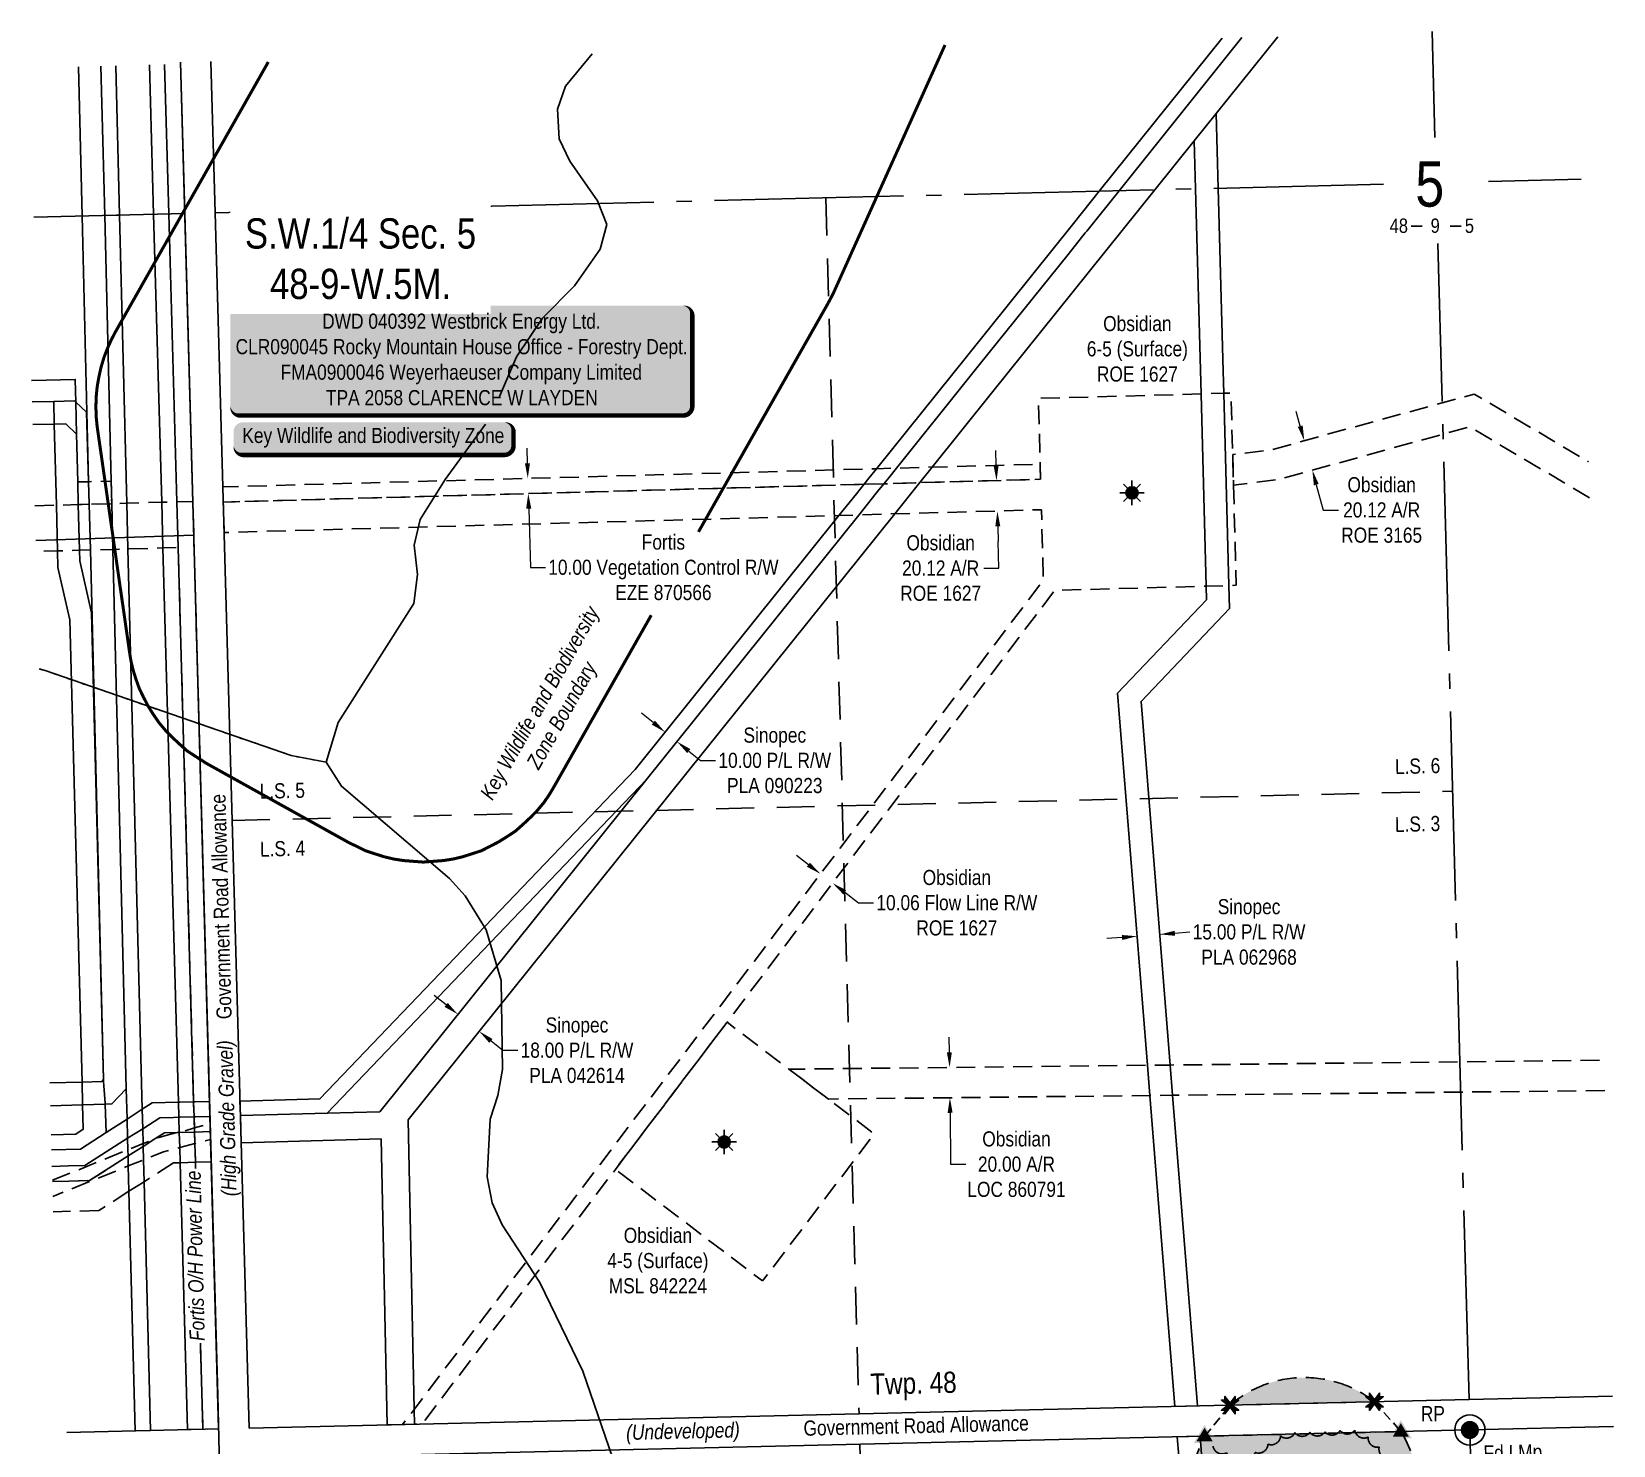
# Model space of a CAD drawing. Extents: x 614096 to 617019, y 5883619 to 5886341.
# Drawn here: x 614096 to 615142, y 5885326 to 5886260 of the extents above; entities that cross this region are included whole.
import ezdxf
from ezdxf.enums import TextEntityAlignment as Align

# ---------------------------------------------------------------- set-up
doc = ezdxf.new("R2010")
doc.units = 0
doc.header["$LTSCALE"] = 5
doc.header["$PDSIZE"] = 1
for name, pattern in [('0', [1, 1, 0]), ('DASHDOT2', [12.7, 6.35, -3.175, 0, -3.175]), ('foc-ACCESSROAD', [3.75, 2.5, -1.25]), ('foc-FLOWLINE', [3.75, 2.5, -1.25]), ('foc-LSD', [8, 5, -3]), ('foc-QUARTERLINE', [33, 25, -3, 2, -3]), ('foc-TIELINE', [1.875, 1.25, -0.625]), ('foc-WHEELTRACKS', [2, 0.4, -1.6])]:
    doc.linetypes.add(name, pattern=pattern)
doc.layers.get('Defpoints').update_dxf_attribs({"color": 9})
for name, color, linetype in [('10', 1, 'Continuous'), ('35', 37, 'Continuous'), ('9', 3, 'Continuous'), ('AS-POWER', 104, 'foc-POWER'), ('AS-SURFACE IMPACT', 7, 'Continuous'), ('AS-WILDLIFE', 131, 'DASHDOT2'), ('AS-WILDLIFE-BLOCK', 131, 'Continuous'), ('C-RW', 13, 'Continuous'), ('C-SYMBOL', 7, 'Continuous'), ('C-WS', 13, 'foc-ACCESSROAD'), ('D-TXT', 6, 'Continuous'), ('F-AR', 190, 'foc-ACCESSROAD'), ('F-EZE', 190, 'foc-FLOWLINE'), ('F-RW', 190, 'Continuous'), ('F-WS', 190, 'foc-ACCESSROAD'), ('F-WS-S', 190, 'Continuous'), ('L-BD', 7, 'Continuous'), ('L-MON', 1, 'Continuous'), ('L-MON-T', 1, 'Continuous'), ('L-QSEC', 8, 'foc-QUARTERLINE'), ('L-ROAD-T', 7, 'Continuous'), ('L-SEC', 7, 'Continuous'), ('L-SECLBL', 7, 'Continuous'), ('L-SECTION-LSD', 7, 'foc-LSD'), ('L-TIE', 7, 'foc-TIELINE'), ('P-PROPOSED-H', 21, 'Continuous'), ('T-BUSH', 110, '0'), ('T-WATER', 160, 'Continuous'), ('T-WATER-P3', 160, 'foc-WHEELTRACKS')]:
    doc.layers.add(name, color=color, linetype=linetype)
for name, color, linetype, lineweight in [('C-RW-T', 13, 'Continuous', 9), ('F-AR-T', 190, 'Continuous', 9), ('F-EZE-T', 190, 'Continuous', 9), ('F-FLOWLINE-T', 190, 'Continuous', 9), ('F-WS-T', 190, 'Continuous', 9), ('T-TEXT', 48, 'Continuous', 18)]:
    doc.layers.add(name, color=color, linetype=linetype, lineweight=lineweight)
doc.styles.add('100L', font='ARIALN.TTF', dxfattribs={"height": 11})
doc.styles.add('175L', font='ARIALN.TTF', dxfattribs={"height": 20})
doc.styles.add('240', font='ARIALN.TTF', dxfattribs={"height": 30})
doc.styles.add('80', font='ARIALN.TTF', dxfattribs={"height": 10})
doc.styles.add('80CG', font='ARIALN.TTF', dxfattribs={"height": 10})
doc.styles.add('80L', font='ARIALN.TTF', dxfattribs={"height": 10})
doc.styles.add('80LS', font='ARIALNI.TTF', dxfattribs={"height": 10})
doc.styles.add('foc-LtypeFont', font='ARIALN.TTF', dxfattribs={"height": 7.35})
doc.styles.add('SIMPLEX', font='ARIALN.TTF')
doc.linetypes.add('foc-POWER', pattern='A,6,-1,["P",foc-LtypeFont,S=0.2,R=0,X=-0.625,Y=-0.75],-1.24,4', length=12.24)
doc.linetypes.add('foc-POWER-NOLINE', pattern='A,0,-4,["P",foc-LtypeFont,S=0.2,R=0,X=-0.625,Y=-0.75],-8.24', length=12.24)
doc.linetypes.add('foc-TOPO-flowdirection-NOLINE', pattern='A,0,[">",foc-LtypeFont,S=0.3,R=0,X=0,Y=-0.945],-20,[">",foc-LtypeFont,S=0.3,R=0,X=0,Y=-0.945],0', length=20)
doc.dimstyles.new('Compass 5 000', dxfattribs={"dimscale": 5, "dimtxt": 9, "dimasz": 2, "dimexe": 0.2, "dimexo": 0.0625, "dimgap": 0.5, "dimtad": 0, "dimtih": 1, "dimtoh": 1, "dimzin": 0, "dimdsep": 46, "dimtxsty": '80CG', "dimcen": 0.1, "dimse1": 1, "dimse2": 1, "dimclrd": 256, "dimclrt": 256, "dimaunit": 1, "dimadec": 4, "dimazin": 0, "dimtfac": 0.06, "dimtofl": 0, "dimtmove": 0, "dimatfit": 1, "dimfxl": 0.2, "dimtolj": 1, "dimtzin": 0, "dimlwd": -1, "dimarcsym": 0})

# ---------------------------------------------------------------- blocks, each defined once
blk = doc.blocks.new('*D441')
at = {"layer": 'Defpoints', "color": 0, "transparency": 16777216}
for p in [(614312.6, 5885301.7), (614321.7, 5885297.1), (614320.6, 5885295.6)]:
    blk.add_point(p, dxfattribs=at)
at = {"layer": 'F-FLOWLINE-T', "transparency": 16777216}
for p, q in [((614305.8, 5885309.2), (614297.8, 5885315.3)), ((614329.7, 5885291), (614348.1, 5885277)), ((614348.1, 5885277), (614358.1, 5885277))]:
    blk.add_line(p, q, dxfattribs=at)
for points in [[(614306.8, 5885310.6), (614304.7, 5885307.9), (614313.7, 5885303.2)], [(614330.7, 5885292.4), (614328.7, 5885289.7), (614321.7, 5885297.1)]]:
    blk.add_solid(points, dxfattribs=at)
at = {"layer": 'F-FLOWLINE-T', "transparency": 16777216, "insert": (614413.1, 5885277), "char_height": 10, "attachment_point": 5, "style": '80CG'}
blk.add_mtext('\\A1;Obsidian\\P10.06 Flow Line R/W\\PROE 1627', dxfattribs=at)
blk = doc.blocks.new('fdia')
at = {"color": 255, "const_width": 1}
blk.add_lwpolyline([(-0.5, 0, 1), (0.5, 0, 1)], format="xyb", close=True, dxfattribs=at)
blk = doc.blocks.new('Fdiaa')
blk.add_blockref('fdia', (0, 0))
blk = doc.blocks.new('fdib')
at = {"color": 1, "const_width": 1.6}
blk.add_lwpolyline([(-0.4, 0, 1), (0.4, 0, 1)], format="xyb", close=True, dxfattribs=at)
at = {"color": 1}
blk.add_circle((0, 0), 0.8, dxfattribs=at)
blk = doc.blocks.new('Fdibb')
blk.add_blockref('fdib', (0, 0))
blk = doc.blocks.new('fdicc')
for name in ['Fdibb', 'Fdiaa']:
    blk.add_blockref(name, (0, 0))
blk = doc.blocks.new('FDI')
blk.add_blockref('fdicc', (0, 0))
blk = doc.blocks.new('STRIA')
blk.add_hatch(color=255).paths.add_polyline_path([(-0.04, 1.52), (-1.47, -0.87), (1.39, -0.87)])
blk = doc.blocks.new('STRIAA')
blk.add_blockref('STRIA', (0, 0))
blk = doc.blocks.new('STRIB')
at = {"color": 1}
blk.add_solid([(-1.12, -0.67), (-0.04, 1.13), (1.04, -0.67)], dxfattribs=at)
blk = doc.blocks.new('STRIBB')
blk.add_blockref('STRIB', (0, 0))
blk = doc.blocks.new('STRICC')
for name in ['STRIAA', 'STRIBB']:
    blk.add_blockref(name, (0, 0))
blk = doc.blocks.new('fdspike')
blk.add_blockref('STRICC', (0, 0))
blk = doc.blocks.new('L-SECLBL')
at = {"layer": '9', "color": 7}
for p, q in [((-5.1, -27.8), (-12.3, -27.8)), ((20.7, -27.8), (13.5, -27.8))]:
    blk.add_line(p, q, dxfattribs=at)
at = {"layer": '10', "color": 2, "style": 'SIMPLEX'}
blk.add_attdef('SEC', text='', height=30, dxfattribs=at).set_placement((0, 0), align=Align.MIDDLE)
at = {"layer": '10', "color": 5, "style": '80L'}
blk.add_attdef('TWP', text='', height=9.5, dxfattribs=at).set_placement((-14.4, -27.4), align=Align.MIDDLE_RIGHT)
blk.add_attdef('RGE', text='', height=9.5, dxfattribs=at).set_placement((3.6, -27.4), align=Align.MIDDLE_CENTER)
blk.add_attdef('MER', text='', height=9.5, dxfattribs=at).set_placement((23.2, -27.4), align=Align.MIDDLE_LEFT)
blk = doc.blocks.new('*U484')
h = blk.add_hatch(color=255)
edge = h.paths.add_edge_path()
edge.add_line((-146.5, -37), (146.5, -37))
edge.add_arc((146.5, -31), 6, 270, 360)
edge.add_line((152.5, -31), (152.5, 29.5))
edge.add_arc((146.5, 29.5), 6, 0, 90)
edge.add_line((146.5, 35.5), (-146.5, 35.5))
edge.add_arc((-146.5, 29.5), 6, 90, 180)
edge.add_line((-152.5, 29.5), (-152.5, -31))
edge.add_arc((-146.5, -31), 6, 180, 270)
at = {"color": 44, "flags": 128}
blk.add_lwpolyline([(-146.5, -37, 3, 3, 0), (146.5, -37, 3, 3, 0.414214), (152.5, -31, 3, 3, 0), (152.5, 29.5, 3, 0, 0.414214), (146.5, 35.5, 0, 0, 0), (-146.5, 35.5, 0, 0, 0.414214), (-152.5, 29.5, 0, 0, 0), (-152.5, -31, 0, 3, 0.414214)], format="xyseb", close=True, dxfattribs=at)
at = {"color": 44, "style": '80'}
blk.add_attdef('ENTER_TEXT_001', (-36, -5), '', height=10, dxfattribs=at)
blk = doc.blocks.new('*D455')
at = {"layer": 'Defpoints', "color": 0, "transparency": 16777216}
for p in [(614694.7, 5885805.3), (614702.7, 5885799.2), (614625.6, 5885697.6)]:
    blk.add_point(p, dxfattribs=at)
at = {"layer": 'F-FLOWLINE-T', "transparency": 16777216}
for p, q in [((614609.6, 5885709.7), (614601.7, 5885715.8)), ((614633.6, 5885691.6), (614642.7, 5885684.6)), ((614642.7, 5885684.6), (614652.7, 5885684.6))]:
    blk.add_line(p, q, dxfattribs=at)
for points in [[(614610.6, 5885711.1), (614608.6, 5885708.4), (614617.6, 5885703.7)], [(614634.6, 5885692.9), (614632.6, 5885690.2), (614625.6, 5885697.6)]]:
    blk.add_solid(points, dxfattribs=at)
at = {"layer": 'F-FLOWLINE-T', "transparency": 16777216, "insert": (614707.7, 5885684.6), "char_height": 10, "attachment_point": 5, "style": '80CG'}
blk.add_mtext('\\A1;Obsidian\\P10.06 Flow Line R/W\\PROE 1627', dxfattribs=at)
blk = doc.blocks.new('*D456')
at = {"layer": 'Defpoints', "color": 0, "transparency": 16777216}
for p in [(614433.7, 5885955.3), (614434.3, 5885935.2), (614734.5, 5885943.4)]:
    blk.add_point(p, dxfattribs=at)
at = {"layer": 'F-AR-T', "transparency": 16777216}
for p, q in [((614733.6, 5885973.6), (614733.4, 5885983.6)), ((614734.8, 5885933.4), (614735, 5885923.4)), ((614735.5, 5885905.8), (614735, 5885923.4)), ((614725.5, 5885905.8), (614735.5, 5885905.8))]:
    blk.add_line(p, q, dxfattribs=at)
for points in [[(614735.3, 5885973.6), (614732, 5885973.5), (614733.9, 5885963.6)], [(614736.4, 5885933.5), (614733.1, 5885933.4), (614734.5, 5885943.4)]]:
    blk.add_solid(points, dxfattribs=at)
at = {"layer": 'F-AR-T', "transparency": 16777216, "insert": (614697, 5885905.8), "char_height": 10, "attachment_point": 5, "style": '80CG'}
blk.add_mtext('\\A1;Obsidian\\P20.12 A/R\\PROE 1627', dxfattribs=at)
blk = doc.blocks.new('*D457')
at = {"layer": 'C-RW-T', "transparency": 16777216}
for p, q in [((614851.7, 5885664.5), (614861.7, 5885665.3)), ((614816.8, 5885661.7), (614806.9, 5885660.9))]:
    blk.add_line(p, q, dxfattribs=at)
for points in [[(614816.7, 5885663.3), (614817, 5885660), (614826.8, 5885662.5)], [(614851.6, 5885666.1), (614851.9, 5885662.8), (614841.8, 5885663.7)]]:
    blk.add_solid(points, dxfattribs=at)
at = {"layer": 'Defpoints', "color": 0, "transparency": 16777216}
for p in [(614826.7, 5885663.2), (614841.7, 5885664.4), (614841.8, 5885663.7)]:
    blk.add_point(p, dxfattribs=at)
at = {"layer": 'C-RW-T', "transparency": 16777216, "insert": (614900.8, 5885665.3), "char_height": 10, "attachment_point": 5, "style": '80CG'}
blk.add_mtext('\\A1;Sinopec\\P15.00 P/L R/W\\PPLA 062968', dxfattribs=at)
blk = doc.blocks.new('*D458')
at = {"layer": 'C-RW-T', "transparency": 16777216}
for p, q in [((614370.2, 5885617.1), (614362.4, 5885623.4)), ((614399.9, 5885593.3), (614407.7, 5885587.1)), ((614407.7, 5885587.1), (614417.7, 5885587.1))]:
    blk.add_line(p, q, dxfattribs=at)
for points in [[(614371.3, 5885618.4), (614369.2, 5885615.8), (614378, 5885610.9)], [(614400.9, 5885594.6), (614398.8, 5885592), (614392.1, 5885599.6)]]:
    blk.add_solid(points, dxfattribs=at)
at = {"layer": 'Defpoints', "color": 0, "transparency": 16777216}
for p in [(614535.1, 5885806.6), (614549.2, 5885795.4), (614378, 5885610.9)]:
    blk.add_point(p, dxfattribs=at)
at = {"layer": 'C-RW-T', "transparency": 16777216, "insert": (614456.7, 5885587.1), "char_height": 10, "attachment_point": 5, "style": '80CG'}
blk.add_mtext('\\A1;Sinopec\\P18.00 P/L R/W\\PPLA 042614', dxfattribs=at)
blk = doc.blocks.new('*D459')
at = {"layer": 'Defpoints', "color": 0, "transparency": 16777216}
for p in [(614750, 5885576.3), (614703.1, 5885555.8), (614750.2, 5885556.3)]:
    blk.add_point(p, dxfattribs=at)
at = {"layer": 'F-AR-T', "transparency": 16777216}
for p, q in [((614702.8, 5885585.8), (614702.7, 5885595.8)), ((614703.2, 5885545.8), (614703.6, 5885511.8)), ((614703.6, 5885511.8), (614713.6, 5885511.8))]:
    blk.add_line(p, q, dxfattribs=at)
for points in [[(614704.4, 5885585.8), (614701.1, 5885585.7), (614702.9, 5885575.8)], [(614704.9, 5885545.8), (614701.6, 5885545.7), (614703.1, 5885555.8)]]:
    blk.add_solid(points, dxfattribs=at)
at = {"layer": 'F-AR-T', "transparency": 16777216, "insert": (614747.1, 5885511.8), "char_height": 10, "attachment_point": 5, "style": '80CG'}
blk.add_mtext('\\A1;Obsidian\\P20.00 A/R\\PLOC 860791', dxfattribs=at)
blk = doc.blocks.new('*D460')
at = {"layer": 'C-RW-T', "transparency": 16777216}
for p, q in [((614507.1, 5885803.7), (614499.3, 5885810)), ((614530.5, 5885784.9), (614538.3, 5885778.7)), ((614538.3, 5885778.7), (614548.3, 5885778.7))]:
    blk.add_line(p, q, dxfattribs=at)
for points in [[(614508.2, 5885805), (614506.1, 5885802.4), (614514.9, 5885797.4)], [(614531.6, 5885786.2), (614529.5, 5885783.6), (614522.7, 5885791.2)]]:
    blk.add_solid(points, dxfattribs=at)
at = {"layer": 'Defpoints', "color": 0, "transparency": 16777216}
for p in [(614572.3, 5885869), (614580.1, 5885862.7), (614514.9, 5885797.4)]:
    blk.add_point(p, dxfattribs=at)
at = {"layer": 'C-RW-T', "transparency": 16777216, "insert": (614587.4, 5885778.7), "char_height": 10, "attachment_point": 5, "style": '80CG'}
blk.add_mtext('\\A1;Sinopec\\P10.00 P/L R/W\\PPLA 090223', dxfattribs=at)
blk = doc.blocks.new('*D461')
at = {"layer": 'Defpoints', "color": 0, "transparency": 16777216}
for p in [(614269, 5885960.8), (614424.5, 5885955.1), (614269.3, 5885950.8)]:
    blk.add_point(p, dxfattribs=at)
at = {"layer": 'F-EZE-T', "transparency": 16777216}
for p, q in [((614424, 5885975.1), (614423.7, 5885985.1)), ((614424.8, 5885945.1), (614425.9, 5885906.3)), ((614425.9, 5885906.3), (614435.9, 5885906.3))]:
    blk.add_line(p, q, dxfattribs=at)
for points in [[(614425.6, 5885975.1), (614422.3, 5885975), (614424.2, 5885965.1)], [(614426.5, 5885945.1), (614423.1, 5885945), (614424.5, 5885955.1)]]:
    blk.add_solid(points, dxfattribs=at)
at = {"layer": 'F-EZE-T', "transparency": 16777216, "insert": (614513.8, 5885906.3), "char_height": 10, "attachment_point": 5, "style": '80CG'}
blk.add_mtext('\\A1;Fortis\\P10.00 Vegetation Control R/W\\PEZE 870566', dxfattribs=at)
blk = doc.blocks.new('*D462')
at = {"layer": 'Defpoints', "color": 0, "transparency": 16777216}
for p in [(614951.3, 5885993.9), (614942.6, 5885970.6), (614956.7, 5885974.5)]:
    blk.add_point(p, dxfattribs=at)
at = {"layer": 'F-AR-T', "transparency": 16777216}
for p, q in [((614934.6, 5885999.6), (614932, 5886009.3)), ((614945.2, 5885960.9), (614949.8, 5885944.2)), ((614949.8, 5885944.2), (614959.8, 5885944.2))]:
    blk.add_line(p, q, dxfattribs=at)
for points in [[(614936.2, 5886000.1), (614933, 5885999.2), (614937.3, 5885990)], [(614946.8, 5885961.4), (614943.6, 5885960.5), (614942.6, 5885970.6)]]:
    blk.add_solid(points, dxfattribs=at)
at = {"layer": 'F-AR-T', "transparency": 16777216, "insert": (614988.4, 5885944.2), "char_height": 10, "attachment_point": 5, "style": '80CG'}
blk.add_mtext('\\A1;Obsidian\\P20.12 A/R\\PROE 3165', dxfattribs=at)
blk = doc.blocks.new('*U468')
h = blk.add_hatch(color=255)
edge = h.paths.add_edge_path()
edge.add_line((-86.5, -11.5), (86.5, -11.5))
edge.add_arc((86.5, -5.5), 6, 270, 360)
edge.add_line((92.5, -5.5), (92.5, 4))
edge.add_arc((86.5, 4), 6, 0, 90)
edge.add_line((86.5, 10), (-86.5, 10))
edge.add_arc((-86.5, 4), 6, 90, 180)
edge.add_line((-92.5, 4), (-92.5, -5.5))
edge.add_arc((-86.5, -5.5), 6, 180, 270)
at = {"color": 131, "flags": 128}
blk.add_lwpolyline([(-86.5, -11.5, 3, 3, 0), (86.5, -11.5, 3, 3, 0.414214), (92.5, -5.5, 3, 3, 0), (92.5, 4, 3, 0, 0.414214), (86.5, 10, 0, 0, 0), (-86.5, 10, 0, 0, 0.414214), (-92.5, 4, 0, 0, 0), (-92.5, -5.5, 0, 3, 0.414214)], format="xyseb", close=True, dxfattribs=at)
at = {"color": 131, "style": '80'}
blk.add_attdef('ENTER_TEXT_001', (-36, -5), '', height=10, dxfattribs=at)
blk = doc.blocks.new('GAS')
h = blk.add_hatch(color=255)
h.dxf.hatch_style = 1
edge = h.paths.add_edge_path()
edge.add_arc((0, 0), 0.9, 0, 360)
for p, q in [((-0.81, 0), (-1.62, 0)), ((-0.57, 0.57), (-1.14, 1.14)), ((0, 0.81), (0, 1.62)), ((0.57, 0.57), (1.14, 1.14)), ((1.62, 0), (0.81, 0)), ((-0.57, -0.57), (-1.14, -1.14)), ((0, -0.81), (0, -1.62)), ((1.14, -1.14), (0.57, -0.57))]:
    blk.add_line(p, q)
blk.add_circle((0, 0), 0.8)
blk = doc.blocks.new('TEMP')
h = blk.add_hatch(color=255)
h.dxf.hatch_style = 1
h.paths.add_polyline_path([(0, 0.25), (-0.67, 1.15), (-0.67, 0.67), (-1.15, 0.67), (-0.25, 0), (-1.15, -0.67), (-0.67, -0.67), (-0.67, -1.15), (0, -0.25), (0.67, -1.15), (0.67, -0.67), (1.15, -0.67), (0.25, 0), (1.15, 0.67), (0.67, 0.67), (0.67, 1.15)])
h.paths.add_polyline_path([(0.57, 0.85), (0.57, 0.57), (0.85, 0.57), (0.08, 0), (0.85, -0.57), (0.57, -0.57), (0.57, -0.85), (0, -0.08), (-0.57, -0.85), (-0.57, -0.57), (-0.85, -0.57), (-0.08, 0), (-0.85, 0.57), (-0.57, 0.57), (-0.57, 0.85), (0, 0.08)], flags=16)
h = blk.add_hatch(color=1)
h.dxf.hatch_style = 1
h.paths.add_polyline_path([(0, 0.08), (-0.57, 0.85), (-0.57, 0.57), (-0.85, 0.57), (-0.08, 0), (-0.85, -0.57), (-0.57, -0.57), (-0.57, -0.85), (0, -0.08), (0.57, -0.85), (0.57, -0.57), (0.85, -0.57), (0.08, 0), (0.85, 0.57), (0.57, 0.57), (0.57, 0.85)])
at = {"color": 1}
for p, q in [((-0.08, 0), (0.08, 0)), ((0, 0.08), (0, -0.08))]:
    blk.add_line(p, q, dxfattribs=at)
at = {"color": 255, "flags": 128}
blk.add_lwpolyline([(-0.25, 0), (-1.15, 0.67), (-0.67, 0.67), (-0.67, 1.15), (0, 0.25), (0.67, 1.15), (0.67, 0.67), (1.15, 0.67), (0.25, 0), (1.15, -0.67), (0.67, -0.67), (0.67, -1.15), (0, -0.25), (-0.67, -1.15), (-0.67, -0.67), (-1.15, -0.67)], close=True, dxfattribs=at)
at = {"color": 1, "flags": 128}
blk.add_lwpolyline([(-0.08, 0), (-0.85, 0.57), (-0.57, 0.57), (-0.57, 0.85), (0, 0.08), (0.57, 0.85), (0.57, 0.57), (0.85, 0.57), (0.08, 0), (0.85, -0.57), (0.57, -0.57), (0.57, -0.85), (0, -0.08), (-0.57, -0.85), (-0.57, -0.57), (-0.85, -0.57)], close=True, dxfattribs=at)
blk = doc.blocks.new('RP')
at = {"layer": '35', "color": 3}
blk.add_circle((0, 0), 10, dxfattribs=at)
at = {"layer": '35', "color": 3, "style": '80'}
blk.add_attdef('RP_001', (-32.4, 5.8), '', height=10, dxfattribs=at)

msp = doc.modelspace()

# ---------------------------------------------------------------- hatches: boundary and pattern name
at = {"layer": 'P-PROPOSED-H'}
h = msp.add_hatch(color=256, dxfattribs=at)
h.dxf.hatch_style = 1
edge = h.paths.add_edge_path()
edge.add_line((614983.686, 5885354.783), (614888.235, 5885352.544))
edge.add_arc((614937.316, 5885295.871), 74.972, 51.793619, 130.894031, ccw=False)
h = msp.add_hatch(color=256, dxfattribs=at)
h.dxf.hatch_style = 1
h.paths.add_polyline_path([(615001.22, 5885335.077), (614871.601, 5885331.959, 0.06411364), (614864.681, 5885314.105), (614837.874, 5885313.489), (614839.993, 5885193.592), (614917.061, 5885195.448), (614936.904, 5885195.902), (614936.903, 5885195.926), (614952.038, 5885196.29), (614959.903, 5885196.429), (614959.23, 5885224.148, 0.49078114)])

# ---------------------------------------------------------------- linework, layer by layer
at = {"layer": 'AS-POWER', "linetype": 'foc-POWER-NOLINE', "flags": 128}
msp.add_lwpolyline([(614119.111, 5884453.193), (614228.951, 5884456.229), (614240.02, 5884474.188), (614219.317, 5885358.858), (614194.757, 5886240.268)], dxfattribs=at)
at = {"layer": 'AS-POWER', "flags": 128}
msp.add_lwpolyline([(614099.082, 5885924.112), (614203.476, 5885927.489)], dxfattribs=at)
at = {"layer": 'AS-WILDLIFE', "const_width": 1.999, "flags": 128}
msp.add_lwpolyline([(614699.864, 5886251.544), (614626.312, 5886088), (614624.812, 5886085), (614622.125, 5886080), (614536.967, 5885929.739)], dxfattribs=at)
at = {"layer": 'C-RW'}
for points in [[(614896.117, 5886256.462), (614814.872, 5886155.28), (614793.492, 5886128.538), (614792.558, 5886127.374), (614781.17, 5886113.186), (614722.662, 5886040.29), (614716.59, 5886032.724), (614667.744, 5885971.867), (614662.669, 5885965.545), (614659.407, 5885961.522), (614655.298, 5885956.358), (614654.458, 5885955.311), (614642.875, 5885940.894), (614502.611, 5885766.121), (614291.657, 5885545.513), (614234.279, 5885543.924), (614234.013, 5885553.452), (614286.858, 5885554.97), (614495.113, 5885772.757), (614629.737, 5885940.524), (614641.338, 5885954.949), (614646.265, 5885961.163), (614649.553, 5885965.184), (614654.623, 5885971.501), (614714.858, 5886046.553), (614784.754, 5886133.637), (614801.786, 5886154.958), (614883.023, 5886256.134)], [(614919.736, 5886257.054), (614879.053, 5886206.367), (614864.493, 5886188.226), (614838.52, 5886155.86), (614730.636, 5886021.45), (614691.372, 5885972.525), (614683.155, 5885962.287), (614666.623, 5885941.686), (614345.047, 5885541.035), (614349.091, 5885349.78), (614349.3, 5885339.891), (614341.456, 5885339.707), (614331.295, 5885339.469), (614327.298, 5885528.483), (614234.78, 5885525.921), (614234.279, 5885543.924), (614291.657, 5885545.513), (614326.318, 5885546.473), (614502.611, 5885766.121), (614642.875, 5885940.894), (614654.458, 5885955.311), (614655.298, 5885956.358), (614659.407, 5885961.522), (614662.669, 5885965.545), (614667.744, 5885971.867), (614716.59, 5886032.724), (614722.662, 5886040.29), (614781.17, 5886113.186), (614792.558, 5886127.374), (614793.492, 5886128.538), (614814.872, 5886155.28), (614896.117, 5886256.462)], [(614096.345, 5886029.75), (614125.205, 5886030.551), (614125.555, 5886015.56), (614126.047, 5885994.404), (614126.785, 5885962.746), (614127.159, 5885947.765), (614127.912, 5885917.592), (614128.086, 5885910.621), (614136.003, 5885876.167), (614143.908, 5885567.764), (614143.868, 5885566.434), (614144.998, 5885552.185), (614145.015, 5885551.494), (614145.49, 5885532.695), (614128.533, 5885521.788), (614109.521, 5885521.252)], [(614109.262, 5885531.233), (614125.472, 5885531.689), (614130.453, 5885534.894), (614130.046, 5885551.056), (614130.027, 5885551.795), (614129.654, 5885566.1), (614121.684, 5885871.605), (614113.728, 5885906.231), (614113.447, 5885917.189), (614112.675, 5885947.365), (614111.301, 5886001.034), (614110.917, 5886016.037), (614096.711, 5886015.642)], [(614109.521, 5885521.252), (614128.533, 5885521.788), (614145.49, 5885532.695), (614159.434, 5885541.672), (614169.41, 5885548.081), (614176.011, 5885552.327), (614193.377, 5885552.797), (614194.2, 5885552.819), (614203.404, 5885553.07), (614204.293, 5885553.095), (614213.899, 5885553.36), (614214.177, 5885543.368), (614204.56, 5885543.098), (614203.684, 5885543.074), (614194.473, 5885542.82), (614193.657, 5885542.798), (614190.17, 5885542.702), (614181.011, 5885542.45), (614169.735, 5885535.272), (614159.754, 5885528.925), (614131.56, 5885510.97), (614120.736, 5885510.679), (614109.802, 5885510.384)], [(614109.802, 5885510.384), (614120.736, 5885510.679), (614131.56, 5885510.97), (614159.753, 5885528.927), (614169.735, 5885535.272), (614181.011, 5885542.45), (614190.17, 5885542.702), (614193.657, 5885542.798), (614194.473, 5885542.82), (614203.684, 5885543.074), (614204.56, 5885543.098), (614214.177, 5885543.368), (614214.312, 5885538.507), (614214.455, 5885533.366), (614203.964, 5885533.075), (614193.936, 5885532.798), (614192.441, 5885532.756), (614184.046, 5885532.524), (614177.812, 5885528.556), (614170.031, 5885523.602), (614160.056, 5885517.259), (614134.597, 5885501.043), (614121.005, 5885500.677), (614110.061, 5885500.382)], [(614854.336, 5885318.868), (614853.315, 5885331.595), (614868.336, 5885331.948), (614868.821, 5885326.276), (614869.784, 5885313.872)]]:
    msp.add_lwpolyline(points, dxfattribs=at)
msp.add_lwpolyline([(614866.727, 5885352.024), (614851.707, 5885351.672), (614835.238, 5885557.201), (614833.635, 5885577.195), (614813.925, 5885823.185), (614872.73, 5885884.859), (614872.488, 5885893.881), (614869.09, 5886020.794), (614865.363, 5886156.52), (614864.493, 5886188.226), (614879.053, 5886206.367), (614880.399, 5886156.89), (614883.686, 5886036.081), (614884.078, 5886021.427), (614887.483, 5885894.299), (614887.891, 5885879.024), (614829.415, 5885817.694), (614848.671, 5885577.36), (614850.273, 5885557.366), (614866.727, 5885352.024)], close=True, dxfattribs=at)
at = {"layer": 'C-WS'}
msp.add_lwpolyline([(614110.061, 5885500.382), (614121.005, 5885500.677), (614134.597, 5885501.043), (614160.054, 5885517.266), (614170.031, 5885523.602), (614177.812, 5885528.556), (614184.046, 5885532.524), (614192.441, 5885532.756), (614193.936, 5885532.799), (614203.964, 5885533.076), (614214.455, 5885533.366), (614214.598, 5885528.238), (614215.013, 5885513.363), (614204.523, 5885513.072), (614194.497, 5885512.795), (614190.127, 5885512.674), (614170.624, 5885500.257), (614160.669, 5885493.951), (614140.673, 5885481.189), (614110.58, 5885480.377)], dxfattribs=at)
at = {"layer": 'C-WS', "flags": 128}
msp.add_lwpolyline([(614983.686, 5885354.783), (614888.235, 5885352.544, -0.35953138)], format="xyb", close=True, dxfattribs=at)
msp.add_lwpolyline([(614871.601, 5885331.959), (615001.22, 5885335.077, -0.49078114), (614959.23, 5885224.148), (614959.903, 5885196.429), (614952.038, 5885196.29), (614936.903, 5885195.926), (614938.907, 5885118.726), (614939.151, 5885108.592), (614939.426, 5885097.161), (614940.587, 5885048.927), (614868.712, 5885047.197), (614868.654, 5885067.193), (614878.231, 5885067.509), (614920.119, 5885068.432), (614919.249, 5885100.365), (614919.107, 5885110.494), (614918.816, 5885122.553), (614917.061, 5885195.448), (614839.993, 5885193.592), (614837.874, 5885313.489), (614864.681, 5885314.105, -0.06411364), (614871.601, 5885331.959)], format="xyb", dxfattribs=at)
at = {"layer": 'F-AR', "flags": 128}
for points in [[(615125.636, 5885952.277), (615046.689, 5885999.186), (615028.907, 5885994.298), (614919.86, 5885964.333), (614890.528, 5885960.576), (614889.965, 5885980.799), (614915.894, 5885984.121), (615023.604, 5886013.719), (615028.348, 5886015.023), (615049.611, 5886020.866), (615125.021, 5885976.059)], [(615135.765, 5885560.511), (615040.648, 5885559.465), (614850.273, 5885557.366), (614835.238, 5885557.201), (614622.786, 5885554.869), (614596.786, 5885574.596), (614833.635, 5885577.195), (614848.672, 5885577.36), (615040.108, 5885579.471), (615135.248, 5885580.518)]]:
    msp.add_lwpolyline(points, dxfattribs=at)
at = {"layer": 'F-EZE', "flags": 128}
msp.add_lwpolyline([(614646.264, 5885961.225), (614222.982, 5885949.471), (614222.703, 5885959.473), (614654.623, 5885971.5), (614667.744, 5885971.866), (614688.451, 5885972.443), (614762.766, 5885974.517), (614763.045, 5885964.515), (614680.308, 5885962.206), (614659.419, 5885961.581), (614646.264, 5885961.225)], close=True, dxfattribs=at)
msp.add_lwpolyline([(614110.041, 5885501.168), (614159.928, 5885521.328), (614169.986, 5885525.393), (614177.812, 5885528.556), (614180.32, 5885529.569), (614187.34, 5885531.415), (614192.441, 5885532.756), (614193.936, 5885532.799), (614203.888, 5885535.766), (614214.312, 5885538.507), (614214.455, 5885533.366), (614214.598, 5885528.238), (614204.175, 5885525.497), (614194.215, 5885522.874), (614189.885, 5885521.738), (614183.479, 5885520.055), (614170.257, 5885514.711), (614160.221, 5885510.667), (614110.318, 5885490.491)], dxfattribs=at)
at = {"layer": 'F-RW'}
for points in [[(614108.373, 5885565.535), (614129.654, 5885566.1), (614142.789, 5885566.508), (614143.908, 5885567.764), (614135.172, 5885917.794), (614134.337, 5885947.968), (614133.96, 5885962.914), (614129.737, 5886138.587), (614127.276, 5886237.195)], [(614142.087, 5886237.566), (614144.69, 5886138.932), (614148.877, 5885963.264), (614149.268, 5885948.393), (614149.999, 5885918.208), (614158.881, 5885561.688), (614149.347, 5885551.672), (614145.015, 5885551.494), (614130.046, 5885551.056), (614108.764, 5885550.434)], [(614152.017, 5886237.815), (614154.397, 5886139.157), (614145.23, 5886138.945), (614144.69, 5886138.932), (614142.118, 5886237.567)], [(614184.222, 5886238.622), (614186.992, 5886139.909), (614192.317, 5885949.596), (614193.161, 5885919.41), (614203.404, 5885553.07), (614203.684, 5885543.075), (614203.888, 5885535.766), (614203.964, 5885533.076), (614204.175, 5885525.497), (614204.523, 5885513.072), (614209.456, 5885336.617), (614199.439, 5885336.381), (614194.497, 5885512.795), (614194.215, 5885522.874), (614193.936, 5885532.799), (614193.657, 5885542.799), (614193.377, 5885552.797), (614183.116, 5885919.13), (614182.271, 5885949.316), (614176.939, 5886139.676), (614174.167, 5886238.37)], [(614184.222, 5886238.622), (614186.992, 5886139.909), (614192.317, 5885949.596), (614193.161, 5885919.41), (614203.404, 5885553.07), (614203.684, 5885543.075), (614203.888, 5885535.766), (614203.964, 5885533.076), (614204.175, 5885525.497), (614204.523, 5885513.072), (614209.456, 5885336.617), (614199.439, 5885336.381), (614194.497, 5885512.795), (614194.215, 5885522.874), (614193.936, 5885532.799), (614193.657, 5885542.799), (614193.377, 5885552.797), (614183.116, 5885919.13), (614182.271, 5885949.316), (614176.939, 5886139.676), (614174.167, 5886238.37)], [(614096.711, 5886015.642), (614110.917, 5886016.037), (614124.654, 5886016.419), (614125.555, 5886015.56), (614132.634, 5886008.81), (614133.96, 5885962.914), (614134.337, 5885947.968), (614127.159, 5885947.765), (614126.785, 5885962.746), (614126.047, 5885994.404), (614118.841, 5886001.244), (614111.301, 5886001.034), (614097.099, 5886000.638)]]:
    msp.add_lwpolyline(points, dxfattribs=at)
msp.add_lwpolyline([(614174.801, 5885335.802), (614164.745, 5885335.565), (614160.669, 5885493.951), (614160.221, 5885510.667), (614160.054, 5885517.266), (614159.928, 5885521.328), (614159.751, 5885528.936), (614159.43, 5885541.71), (614158.881, 5885561.688), (614149.999, 5885918.208), (614149.268, 5885948.393), (614148.877, 5885963.264), (614144.69, 5886138.932), (614154.397, 5886139.157), (614159.235, 5885948.674), (614160.002, 5885918.487), (614169.41, 5885548.081), (614169.735, 5885535.272), (614169.986, 5885525.393), (614170.031, 5885523.602), (614170.257, 5885514.711), (614170.624, 5885500.257), (614174.801, 5885335.802)], close=True, dxfattribs=at)
msp.add_lwpolyline([(614174.801, 5885335.802), (614164.745, 5885335.565), (614160.669, 5885493.951), (614160.221, 5885510.667), (614160.054, 5885517.266), (614159.928, 5885521.328), (614159.751, 5885528.936), (614159.43, 5885541.71), (614158.881, 5885561.688), (614149.999, 5885918.208), (614149.268, 5885948.393), (614148.877, 5885963.264), (614144.69, 5886138.932), (614154.397, 5886139.157), (614159.235, 5885948.674), (614160.002, 5885918.487), (614169.41, 5885548.081), (614169.735, 5885535.272), (614169.986, 5885525.393), (614170.031, 5885523.602), (614170.257, 5885514.711), (614170.624, 5885500.257), (614174.801, 5885335.802)], close=True, dxfattribs=at)
at = {"layer": 'F-WS', "flags": 128}
for points in [[(614890.528, 5885960.576), (614892.371, 5885894.436), (614887.483, 5885894.299), (614872.488, 5885893.881), (614772.423, 5885891.095), (614555.859, 5885605.654), (614482.078, 5885508.408), (614354.32, 5885340.009), (614349.3, 5885339.89), (614341.456, 5885339.707), (614349.091, 5885349.78), (614764.902, 5885897.834), (614763.604, 5885944.391), (614663.917, 5885941.61), (614642.894, 5885940.931), (614629.736, 5885940.551), (614223.542, 5885929.347), (614222.982, 5885949.471), (614646.265, 5885961.175), (614659.42, 5885961.535), (614680.309, 5885962.209), (614763.045, 5885964.515), (614762.766, 5885974.517), (614761.554, 5886018.014), (614869.087, 5886020.906), (614884.078, 5886021.427), (614888.83, 5886021.559), (614889.965, 5885980.799), (614890.528, 5885960.576)], [(614134.337, 5885947.968), (614127.159, 5885947.765), (614126.785, 5885962.746), (614133.96, 5885962.914), (614148.877, 5885963.264), (614149.268, 5885948.393), (614134.337, 5885947.968)], [(614596.786, 5885574.596), (614622.786, 5885554.869), (614653.106, 5885531.873), (614579.325, 5885434.626), (614482.078, 5885508.408), (614555.859, 5885605.654), (614596.786, 5885574.596)]]:
    msp.add_lwpolyline(points, close=True, dxfattribs=at)
msp.add_lwpolyline([(614098.49, 5885946.973), (614112.675, 5885947.365), (614127.159, 5885947.765), (614134.337, 5885947.968), (614149.268, 5885948.393), (614159.235, 5885948.674), (614182.271, 5885949.316), (614192.317, 5885949.596), (614202.852, 5885949.889), (614213.899, 5885553.36), (614214.177, 5885543.368), (614214.312, 5885538.507), (614214.455, 5885533.366), (614214.598, 5885528.238), (614215.013, 5885513.363), (614219.929, 5885336.864), (614209.456, 5885336.617), (614204.523, 5885513.072), (614204.175, 5885525.497), (614203.964, 5885533.076), (614203.888, 5885535.766), (614203.684, 5885543.075), (614203.404, 5885553.07), (614193.161, 5885919.41), (614183.116, 5885919.13), (614160.002, 5885918.487), (614149.999, 5885918.208), (614135.172, 5885917.794), (614127.912, 5885917.592), (614113.447, 5885917.189), (614099.272, 5885916.794)], dxfattribs=at)
at = {"layer": 'L-QSEC'}
for p, q in [((615023.612, 5886190.411), (615021.722, 5886260.411)), ((615046.136, 5885356.245), (615025.501, 5886120.464)), ((615046.678, 5885336.143), (615065.487, 5884531.329))]:
    msp.add_line(p, q, dxfattribs=at)
at = {"layer": 'L-QSEC', "flags": 128}
for points in [[(614217.655, 5886140.645), (614989.678, 5886159.58)], [(615058.913, 5886161.278), (615120.193, 5886162.781)], [(614197.552, 5886140.153), (614097.796, 5886137.858)]]:
    msp.add_lwpolyline(points, dxfattribs=at)
at = {"layer": 'L-SEC'}
for p, q in [((614197.552, 5886140.153), (614194.757, 5886240.268)), ((614217.657, 5886140.714), (614214.864, 5886240.757)), ((614219.929, 5885336.864), (614197.552, 5886140.153)), ((614240.033, 5885337.338), (614217.657, 5886140.713)), ((614240.033, 5885337.338), (615046.206, 5885356.25)), ((615046.206, 5885356.25), (615140.989, 5885358.473)), ((615046.678, 5885336.143), (615141.509, 5885338.368)), ((614220.018, 5885336.869), (614119.695, 5885334.515)), ((614250.645, 5885317.469), (615046.678, 5885336.143))]:
    msp.add_line(p, q, dxfattribs=at)
at = {"layer": 'L-SECTION-LSD'}
for p, q in [((614621.038, 5886150.538), (614643.085, 5885346.79)), ((614228.846, 5885738.991), (615035.279, 5885758.339))]:
    msp.add_line(p, q, dxfattribs=at)
msp.add_lwpolyline([(614643.629, 5885326.687), (614652.996, 5884924.239), (615056.082, 5884933.737)], dxfattribs=at)
at = {"layer": 'L-TIE', "flags": 128}
for points in [[(614871.601, 5885331.959), (614888.235, 5885352.544)], [(614983.686, 5885354.783), (615001.276, 5885334.985)]]:
    msp.add_lwpolyline(points, dxfattribs=at)
at = {"layer": 'T-BUSH', "flags": 128}
msp.add_lwpolyline([(614877.016, 5885325.443, 0.52056705), (614886.012, 5885321.084, 0.52056705), (614895.468, 5885318.983, 0.52056705), (614904.859, 5885321.299, 0.52056705), (614913.228, 5885326.766, 0.52056705), (614921.597, 5885332.233, 0.52056705), (614930.983, 5885334.419, 0.52056705), (614940.977, 5885334.647, 0.52056705), (614950.971, 5885334.876, 0.52056705), (614960.905, 5885335.864, 0.52056705), (614970.624, 5885336.103, 0.52056705), (614979.48, 5885331.465, 0.52056705), (614986.808, 5885324.898, 0.52056705), (614993.358, 5885317.346, 0.52056705), (614989.575, 5885309.729, 0.52056705), (614986.538, 5885300.6, 0.52056705), (614985.311, 5885290.68, 0.52056705), (614978.961, 5885283.312, 0.52056705), (614971.78, 5885276.358, 0.52056705), (614964.6, 5885269.403, 0.52056705), (614959.48, 5885264.446, 0.52056705)], format="xyb", dxfattribs=at)
at = {"layer": 'T-WATER'}
for points in [[(614405.491, 5886019.13), (614416.64, 5886045.351), (614434.019, 5886071.085), (614454.971, 5886092.374), (614472.077, 5886116.567), (614476.378, 5886132.95), (614470.249, 5886148.576), (614452.018, 5886174.857), (614445.016, 5886189.458), (614443.862, 5886209.197), (614449.192, 5886224.295), (614466.834, 5886245.704)], [(614487.58, 5885296.193), (614460.598, 5885375.074), (614432.23, 5885433.53), (614407.279, 5885471.75), (614400.694, 5885486.238), (614397.384, 5885503.568), (614399.371, 5885541.631), (614404.395, 5885557.319), (614407.437, 5885574.454), (614406.534, 5885633.3), (614396.732, 5885666.723), (614382.777, 5885689.161), (614372.501, 5885700.741), (614301.137, 5885761.632), (614290.889, 5885777.528), (614298.788, 5885803.662), (614348.881, 5885882.384), (614351.296, 5885901.587), (614349.198, 5885921.019), (614353.014, 5885937.988), (614369.55, 5885964.425), (614396.184, 5886001.05)]]:
    msp.add_lwpolyline(points, dxfattribs=at)
at = {"layer": 'T-WATER-P3', "flags": 128}
msp.add_lwpolyline([(614101.282, 5885839.233), (614105.279, 5885838.07), (614267.936, 5885781.869), (614290.889, 5885777.528)], dxfattribs=at)
at = {"layer": 'T-WATER-P3', "linetype": 'foc-TOPO-flowdirection-NOLINE', "flags": 128}
msp.add_lwpolyline([(614101.282, 5885839.233), (614105.279, 5885838.07), (614267.936, 5885781.869), (614290.889, 5885777.528)], dxfattribs=at)

# ---------------------------------------------------------------- block references
at = {"layer": 'AS-SURFACE IMPACT', "color": 4}
ref = msp.add_blockref('*U484', (614380.293, 5886043.694), dxfattribs=dict(at, xscale=1.0005164266774, yscale=1.0005164266774, zscale=1.0005164266774))
ref.add_attrib('ENTER_TEXT_001', 'DWD 040392 Westbrick Energy Ltd.', (614288.302, 5886064.036), dxfattribs={"layer": '0', "color": 44, "height": 10.00516, "style": '80'})
ref.add_attrib('ENTER_TEXT_002', 'CLR090045 Rocky Mountain House Office - Forestry Dept.', (614231.117, 5886047.183), dxfattribs={"layer": '0', "color": 44, "height": 10.00516, "style": '80'})
ref.add_attrib('ENTER_TEXT_003', 'FMA0900046 Weyerhaeuser Company Limited', (614260.777, 5886030.33), dxfattribs={"layer": '0', "color": 44, "height": 10.00516, "style": '80'})
ref.add_attrib('ENTER_TEXT_004', 'TPA 2058 CLARENCE W LAYDEN', (614290.831, 5886013.477), dxfattribs={"layer": '0', "color": 44, "height": 10.00516, "style": '80'})
at = {"layer": 'AS-WILDLIFE-BLOCK'}
ref = msp.add_blockref('*U468', (614322.298, 5885992.12), dxfattribs=dict(at, xscale=0.99962407, yscale=0.99962407, zscale=0.99962407))
ref.add_attrib('ENTER_TEXT_001', 'Key Wildlife and Biodiversity Zone', (614235.557, 5885988.506), dxfattribs={"layer": '0', "color": 131, "height": 9.99624, "style": '80'})
at = {"layer": 'F-WS-S', "color": 3, "xscale": 4.998120350000002, "yscale": 4.998120350000002, "zscale": 4.998120350000002}
for p in [(614823.429, 5885955.579), (614553.984, 5885526.503)]:
    msp.add_blockref('GAS', p, dxfattribs=at)
at = {"layer": 'L-MON', "color": 3, "xscale": 4.998120350000002, "yscale": 4.998120350000002, "zscale": 4.998120350000002}
for p in [(614983.686, 5885354.783), (614888.235, 5885352.544)]:
    msp.add_blockref('TEMP', p, dxfattribs=at)
at = {"layer": 'L-MON', "xscale": 4.998120350000002, "yscale": 4.998120350000002, "zscale": 4.998120350000002}
for p in [(614871.601, 5885331.959), (615001.276, 5885334.985)]:
    msp.add_blockref('fdspike', p, dxfattribs=at)
at = {"layer": 'L-SECLBL', "color": 2, "xscale": 0.99962407, "yscale": 0.99962407, "zscale": 0.99962407}
msp.add_blockref('L-SECLBL', (615020.193, 5886159.525), dxfattribs=at).add_auto_attribs({'SEC': '5', 'TWP': '48', 'RGE': '9', 'MER': '5'})

# ---------------------------------------------------------------- texts
at = {"layer": 'AS-WILDLIFE', "insert": (614440.49, 5885811.919), "char_height": 9.99624, "attachment_point": 5, "rotation": 60.458366, "style": '240'}
msp.add_mtext_dynamic_manual_height_columns('{\\fArial Narrow|b0|i1|c0|p34;Key Wildlife and Biodiversity Zone Boundary}', width=144.69754, gutter_width=45, heights=[0], dxfattribs=at)
at = {"layer": 'D-TXT', "color": 3, "insert": (614650.364, 5885373.421), "char_height": 13.9947, "attachment_point": 1, "rotation": 1.343825, "style": '80L'}
msp.add_mtext_dynamic_manual_height_columns('Twp. 48', width=56.46469, gutter_width=47.5, heights=[0], dxfattribs=at)
at = {"layer": 'F-AR', "insert": (614826.978, 5886050.696), "char_height": 9.99624, "width": 66.22789, "attachment_point": 5, "style": '80CG'}
msp.add_mtext('\\A1;Obsidian\\P6-5 (Surface)\\PROE 1627', dxfattribs=at)
at = {"layer": 'F-WS-T', "insert": (614510.163, 5885448.039), "char_height": 9.99624, "width": 78.96526, "attachment_point": 5, "rotation": 359.959776, "style": '80CG'}
msp.add_mtext('\\A1;Obsidian\\P4-5 (Surface)\\PMSL 842224', dxfattribs=at)
at = {"layer": 'L-ROAD-T', "style": '80L'}
for rotation, p in [(91.595702, (614221.511, 5885682.047)), (1.343825, (614680.803, 5885339.028))]:
    msp.add_text('Government Road Allowance', height=9.99624, rotation=rotation, dxfattribs=at).set_placement(p, align=Align.MIDDLE_CENTER)
at = {"layer": 'T-TEXT', "style": '80LS'}
for s, rotation, p in [('(High Grade Gravel)', 91.595702, (614225.408, 5885542.154)), ('(Undeveloped)', 1.343825, (614526.716, 5885335.413))]:
    msp.add_text(s, height=9.99624, rotation=rotation, dxfattribs=at).set_placement(p, align=Align.MIDDLE_CENTER)

# ---------------------------------------------------------------- dimensions: what is measured, and where the dimension line sits
at = {"layer": 'C-RW-T'}
for base, p1, p2, angle, text, picture, middle in [((614514.915, 5885797.434), (614580.127, 5885862.708), (614572.32, 5885868.972), 141.254731, 'Sinopec\\P10.00 P/L R/W\\PPLA 090223', '*D460', (614587.406, 5885778.653)), ((614378.015, 5885610.871), (614549.173, 5885795.356), (614535.123, 5885806.632), 141.251176, 'Sinopec\\P18.00 P/L R/W\\PPLA 042614', '*D458', (614456.749, 5885587.077))]:
    dim = msp.add_linear_dim(base=base, p1=p1, p2=p2, angle=angle, text=text, dimstyle='Compass 5 000', dxfattribs=at)
    dim.commit()
    dim.dimension.update_dxf_attribs({"geometry": picture, "text_midpoint": middle, "dimtype": 161})
dim = msp.add_aligned_dim(p1=(614826.746, 5885663.173), p2=(614841.7, 5885664.371), distance=-0.701, text='Sinopec\\P15.00 P/L R/W\\PPLA 062968', dimstyle='Compass 5 000', dxfattribs=at)
dim.commit()
dim.dimension.update_dxf_attribs({"geometry": '*D457', "text_midpoint": (614900.778, 5885665.269)})
at = {"layer": 'F-AR-T'}
for base, p1, p2, angle, text, picture, middle in [((614942.589, 5885970.578), (614951.344, 5885993.862), (614956.678, 5885974.45), 285.365228, 'Obsidian\\P20.12 A/R\\PROE 3165', '*D462', (614988.403, 5885944.207)), ((614703.107, 5885555.751), (614750.028, 5885576.278), (614750.248, 5885556.268), 270.628839, 'Obsidian\\P20.00 A/R\\PLOC 860791', '*D459', (614747.102, 5885511.842))]:
    dim = msp.add_linear_dim(base=base, p1=p1, p2=p2, angle=angle, text=text, dimstyle='Compass 5 000', dxfattribs=at)
    dim.commit()
    dim.dimension.update_dxf_attribs({"geometry": picture, "text_midpoint": middle, "dimtype": 161})
dim = msp.add_linear_dim(base=(614734.477, 5885943.44), p1=(614433.74, 5885955.299), p2=(614434.296, 5885935.161), angle=271.579946, text='Obsidian\\P20.12 A/R\\PROE 1627', dimstyle='Compass 5 000', override={"dimtmove": 1}, dxfattribs=at)
dim.commit()
dim.dimension.update_dxf_attribs({"geometry": '*D456', "text_midpoint": (614717.553, 5885905.773), "dimtype": 161})
at = {"layer": 'F-EZE-T'}
dim = msp.add_linear_dim(base=(614424.512, 5885955.067), p1=(614268.972, 5885960.761), p2=(614269.25, 5885950.756), angle=271.590638, text='Fortis\\P10.00 Vegetation Control R/W\\PEZE 870566', dimstyle='Compass 5 000', override={"dimtfill": 0}, dxfattribs=at)
dim.commit()
dim.dimension.update_dxf_attribs({"geometry": '*D461', "text_midpoint": (614513.8, 5885906.281), "dimtype": 161})
at = {"layer": 'F-FLOWLINE-T'}
for base, p1, p2, angle, picture, middle in [((614625.615, 5885697.595), (614694.688, 5885805.289), (614702.707, 5885799.205), 322.812403, '*D455', (614707.739, 5885684.603)), ((614321.739, 5885297.091), (614312.586, 5885301.693), (614320.607, 5885295.6), 322.780154, '*D441', (614413.134, 5885277.041))]:
    dim = msp.add_linear_dim(base=base, p1=p1, p2=p2, angle=angle, text='Obsidian\\P10.06 Flow Line R/W\\PROE 1627', dimstyle='Compass 5 000', dxfattribs=at)
    dim.commit()
    dim.dimension.update_dxf_attribs({"geometry": picture, "text_midpoint": middle, "dimtype": 161})

# ---------------------------------------------------------------- next in the draw order: texts
at = {"layer": 'AS-POWER', "insert": (614204.444, 5885451.224), "char_height": 9.99624, "width": 112.27469, "attachment_point": 5, "rotation": 91.418069, "style": '80CG', "bg_fill": 3, "box_fill_scale": 1.15, "bg_fill_color": 256, "bg_fill_true_color": 256, "bg_fill_transparency": 0}
msp.add_mtext('\\A1;{\\fArial Narrow|b0|i1|c0|p34;Fortis O/H Power Line}', dxfattribs=at)
at = {"layer": 'L-MON-T', "insert": (615055.57, 5885325.883), "char_height": 9.9963, "attachment_point": 1, "rotation": 1.3439, "style": '80', "bg_fill": 3, "box_fill_scale": 1.15, "bg_fill_color": 256, "bg_fill_true_color": 256, "bg_fill_transparency": 0}
msp.add_mtext_dynamic_manual_height_columns('Fd.I Mp.\\PN.1/4 32', width=50.95464, gutter_width=45, heights=[0], dxfattribs=at)
at = {"layer": 'L-SECTION-LSD', "attachment_point": 1, "rotation": 1.37442, "style": '100L', "bg_fill": 3, "box_fill_scale": 1.5, "bg_fill_color": 256, "bg_fill_transparency": 0}
for s, width, insert, char_height in [('L.S. 6', 30.48313, (614997.073, 5885779.625), 9.9962), ('\\pi1.7693;L.S. 5', 30.40114, (614245.117, 5885763.261), 9.99624), ('L.S. 3', 30.37591, (614997.047, 5885741.354), 9.9962), ('\\pi1.9967;L.S. 4', 30.53989, (614245.09, 5885724.99), 9.99624)]:
    msp.add_mtext_dynamic_manual_height_columns(s, width=width, gutter_width=55, heights=[0], dxfattribs=dict(at, insert=insert, char_height=char_height))

# ---------------------------------------------------------------- next in the draw order: linework, layer by layer
at = {"layer": 'AS-WILDLIFE', "const_width": 1.999, "flags": 128}
msp.add_lwpolyline([(614505.769, 5885874.689), (614442.187, 5885762.5), (614438.375, 5885756), (614434.563, 5885750.5), (614430.375, 5885745.5), (614425.937, 5885741), (614421.125, 5885736.5), (614416.063, 5885732), (614410.75, 5885728.5), (614405.187, 5885725), (614399.438, 5885722), (614393.5, 5885719), (614387.375, 5885717), (614381.125, 5885715), (614374.75, 5885713.5), (614368.25, 5885712.5), (614361.75, 5885712), (614355.188, 5885711.5), (614348.688, 5885712), (614342.188, 5885712.5), (614335.688, 5885713.5), (614329.313, 5885715), (614323.062, 5885717), (614316.938, 5885719), (614311, 5885722), (614306.625, 5885724), (614211.375, 5885777), (614209.938, 5885778), (614204.437, 5885781.5), (614199.062, 5885785), (614194.062, 5885789.5), (614189.25, 5885794), (614184.812, 5885798.5), (614180.625, 5885803.5), (614176.812, 5885809), (614173.375, 5885814.5), (614170.25, 5885820.5), (614167.563, 5885826), (614165.25, 5885832.5), (614163.375, 5885838.5), (614161.875, 5885845), (614161, 5885850.5), (614139.625, 5885999.5), (614139, 5886006), (614138.813, 5886012.5), (614139, 5886019), (614139.625, 5886025.5), (614140.75, 5886032), (614142.188, 5886038.5), (614144.125, 5886045), (614146.437, 5886051), (614149.125, 5886057), (614151.75, 5886062), (614252.71, 5886240.338)], dxfattribs=at)

# ---------------------------------------------------------------- next in the draw order: block references
at = {"layer": 'L-BD', "xscale": 0.99962407, "yscale": 0.99962407, "zscale": 0.99962407}
msp.add_blockref('RP', (615046.678, 5885336.143), dxfattribs=at).add_auto_attribs({'RP_001': 'RP'})
at = {"layer": 'L-MON', "xscale": 4.998120350000002, "yscale": 4.998120350000002, "zscale": 4.998120350000002}
msp.add_blockref('FDI', (615046.678, 5885336.143), dxfattribs=at)

# ---------------------------------------------------------------- next in the draw order: texts
at = {"layer": 'C-SYMBOL', "color": 3, "insert": (614313.668, 5886137.004), "char_height": 19.99248, "width": 152.0255, "attachment_point": 2, "style": '175L', "bg_fill": 2}
msp.add_mtext('S.W.1/4 Sec. 5\\P48-9-W.5M.', dxfattribs=at)

doc.saveas('drawing.dxf')
